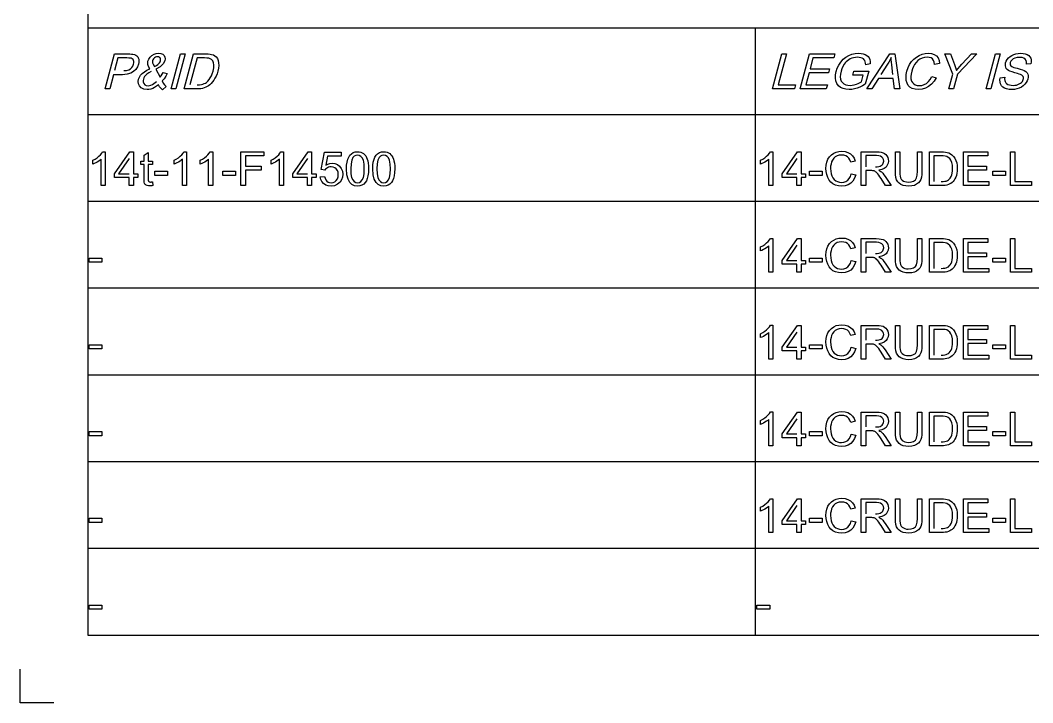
# Model space of a CAD drawing. Extents: x 0 to 17.2, y 0.1 to 11.3.
# Drawn here: x 0.045 to 1.91, y 0.1 to 1.358 of the extents above; entities that cross this region are included whole.
import ezdxf

# ---------------------------------------------------------------- set-up
doc = ezdxf.new("R2010")
doc.units = 0
doc.layers.get('0').update_dxf_attribs({"linetype": 'CONTINUOUS'})
doc.layers.add('BORDER', color=3, linetype='CONTINUOUS')
doc.layers.add('BORDERTEXT', color=7, linetype='CONTINUOUS')

msp = doc.modelspace()

# ---------------------------------------------------------------- linework, layer by layer
for points in [[(0.0449, 0.1003), (0.0449, 0.1625)], [(0.107, 0.1003), (0.0449, 0.1003)]]:
    msp.add_lwpolyline(points)
at = {"layer": 'BORDER'}
for points in [[(0.1692, 0.2247), (17.0808, 0.2247), (17.0808, 11.1675), (0.1692, 11.1675), (0.1692, 0.2247)], [(7.3815, 1.3438), (0.1692, 1.3438)], [(1.3994, 0.2247), (1.3994, 1.3438)], [(1.3994, 1.1839), (0.1692, 1.1839)], [(2.9528, 1.1839), (1.3994, 1.1839)], [(1.3994, 1.0241), (0.1692, 1.0241)], [(2.9528, 1.0241), (1.3994, 1.0241)], [(1.3994, 0.8642), (0.1692, 0.8642)], [(2.9528, 0.8642), (1.3994, 0.8642)], [(1.3994, 0.7043), (0.1692, 0.7043)], [(2.9528, 0.7043), (1.3994, 0.7043)], [(1.3994, 0.5444), (0.1692, 0.5444)], [(2.9528, 0.5444), (1.3994, 0.5444)], [(1.3994, 0.3845), (0.1692, 0.3845)], [(2.9528, 0.3845), (1.3994, 0.3845)]]:
    msp.add_lwpolyline(points, dxfattribs=at)
at = {"layer": 'BORDERTEXT', "color": 7}
for points in [[(0.201, 1.2315), (0.2184, 1.2962), (0.2428, 1.2962), (0.2428, 1.2962), (0.2467, 1.2961), (0.2499, 1.2959), (0.2524, 1.2956), (0.2524, 1.2956), (0.2552, 1.2949), (0.2576, 1.2939), (0.2596, 1.2926), (0.2596, 1.2926), (0.2612, 1.2909), (0.2623, 1.2888), (0.2631, 1.2863), (0.2631, 1.2863), (0.2635, 1.2836), (0.2633, 1.2806), (0.2627, 1.2775), (0.2627, 1.2775), (0.2607, 1.2723), (0.2577, 1.2676), (0.2537, 1.2635), (0.2537, 1.2635), (0.2484, 1.2604), (0.2416, 1.2585), (0.2332, 1.2578), (0.2166, 1.2578), (0.2096, 1.2315), (0.201, 1.2315)], [(0.2354, 1.2655), (0.2354, 1.2655), (0.2405, 1.2658), (0.2447, 1.2668), (0.248, 1.2685), (0.248, 1.2685), (0.2506, 1.2709), (0.2525, 1.2738), (0.2538, 1.2772), (0.2538, 1.2772), (0.2543, 1.2798), (0.2542, 1.2821), (0.2536, 1.2842), (0.2536, 1.2842), (0.2526, 1.2859), (0.2511, 1.2872), (0.2492, 1.288), (0.2492, 1.288), (0.2475, 1.2883), (0.2449, 1.2885), (0.2414, 1.2886), (0.2249, 1.2886), (0.2187, 1.2655)], [(0.2993, 1.2392), (0.2993, 1.2392), (0.2959, 1.2365), (0.2924, 1.2343), (0.289, 1.2326), (0.289, 1.2326), (0.2855, 1.2314), (0.2819, 1.2307), (0.2784, 1.2304), (0.2784, 1.2304), (0.2724, 1.2312), (0.2678, 1.2334), (0.2644, 1.2371), (0.2644, 1.2371), (0.2628, 1.2409), (0.2623, 1.245), (0.263, 1.2494), (0.263, 1.2494), (0.2644, 1.2532), (0.2667, 1.2568), (0.2697, 1.2602), (0.2697, 1.2602), (0.2736, 1.2633), (0.2782, 1.2661), (0.2835, 1.2687), (0.2835, 1.2687), (0.2818, 1.2718), (0.2806, 1.2745), (0.2799, 1.2768), (0.2799, 1.2768), (0.2797, 1.2789), (0.2797, 1.2809), (0.2801, 1.2829), (0.2801, 1.2829), (0.2816, 1.2866), (0.284, 1.29), (0.2874, 1.293), (0.2874, 1.293), (0.2913, 1.2954), (0.2955, 1.2968), (0.3, 1.2973), (0.3, 1.2973), (0.304, 1.2969), (0.3073, 1.2955), (0.3097, 1.2932), (0.3097, 1.2932), (0.3113, 1.2904), (0.3118, 1.2871), (0.3113, 1.2835), (0.3113, 1.2835), (0.3084, 1.2777), (0.3029, 1.2724), (0.2949, 1.2678), (0.3025, 1.253), (0.3025, 1.253), (0.3045, 1.2557), (0.3063, 1.2587), (0.308, 1.262), (0.3158, 1.2602), (0.3158, 1.2602), (0.3128, 1.2549), (0.3097, 1.2503), (0.3063, 1.2463), (0.3063, 1.2463), (0.3084, 1.2425), (0.3109, 1.2392), (0.3138, 1.2363), (0.3068, 1.23), (0.3068, 1.23), (0.3042, 1.2324), (0.3017, 1.2355), (0.2993, 1.2392)], [(0.2922, 1.2729), (0.2957, 1.2748), (0.2984, 1.2766), (0.3003, 1.2782), (0.3003, 1.2782), (0.3016, 1.2798), (0.3025, 1.2815), (0.3032, 1.2833), (0.3032, 1.2833), (0.3035, 1.2853), (0.3033, 1.2871), (0.3025, 1.2887), (0.3025, 1.2887), (0.3013, 1.2898), (0.2998, 1.2905), (0.2978, 1.2908), (0.2978, 1.2908), (0.2958, 1.2905), (0.2938, 1.2899), (0.2919, 1.2887), (0.2919, 1.2887), (0.2903, 1.2872), (0.2892, 1.2855), (0.2884, 1.2836), (0.2884, 1.2836), (0.2882, 1.2826), (0.2882, 1.2816), (0.2884, 1.2805), (0.2884, 1.2805), (0.2887, 1.2794), (0.2891, 1.2782), (0.2897, 1.277), (0.2922, 1.2729)], [(0.323, 1.2315), (0.3403, 1.2962), (0.3489, 1.2962), (0.3316, 1.2315), (0.323, 1.2315)], [(0.3466, 1.2315), (0.364, 1.2962), (0.3862, 1.2962), (0.3862, 1.2962), (0.3908, 1.2961), (0.3946, 1.2958), (0.3975, 1.2953), (0.3975, 1.2953), (0.4007, 1.2942), (0.4035, 1.2926), (0.4057, 1.2906), (0.4057, 1.2906), (0.408, 1.2875), (0.4096, 1.2838), (0.4104, 1.2796), (0.4104, 1.2796), (0.4106, 1.2749), (0.4101, 1.2698), (0.4089, 1.2642), (0.4089, 1.2642), (0.4074, 1.2595), (0.4057, 1.2551), (0.4036, 1.2512), (0.4036, 1.2512), (0.4014, 1.2476), (0.3991, 1.2445), (0.3967, 1.2418), (0.3967, 1.2418), (0.3942, 1.2394), (0.3917, 1.2375), (0.3892, 1.2359), (0.3892, 1.2359), (0.3866, 1.2346), (0.3837, 1.2335), (0.3807, 1.2326), (0.3807, 1.2326), (0.3773, 1.232), (0.3738, 1.2317), (0.37, 1.2315), (0.3466, 1.2315)], [(0.371, 1.2392), (0.371, 1.2392), (0.375, 1.2393), (0.3785, 1.2397), (0.3814, 1.2404), (0.3814, 1.2404), (0.3839, 1.2413), (0.3861, 1.2424), (0.3881, 1.2437), (0.3881, 1.2437), (0.3906, 1.246), (0.3929, 1.2487), (0.395, 1.2519), (0.395, 1.2519), (0.397, 1.2556), (0.3986, 1.2597), (0.4001, 1.2644), (0.4001, 1.2644), (0.4014, 1.2706), (0.4017, 1.2758), (0.4009, 1.2799), (0.4009, 1.2799), (0.3994, 1.2832), (0.3974, 1.2856), (0.3948, 1.2872), (0.3948, 1.2872), (0.3922, 1.288), (0.3886, 1.2884), (0.3841, 1.2886), (0.3705, 1.2886), (0.3572, 1.2392)], [(1.4308, 1.2315), (1.4482, 1.2962), (1.4567, 1.2962), (1.4414, 1.2392), (1.4733, 1.2392), (1.4712, 1.2315), (1.4308, 1.2315)], [(1.4816, 1.2315), (1.4989, 1.2962), (1.5457, 1.2962), (1.5436, 1.2886), (1.5054, 1.2886), (1.5001, 1.2688), (1.5359, 1.2688), (1.5339, 1.2612), (1.4981, 1.2612), (1.4922, 1.2392), (1.5319, 1.2392), (1.5299, 1.2315), (1.4816, 1.2315)], [(1.5787, 1.2569), (1.5808, 1.2645), (1.6082, 1.2645), (1.6017, 1.2405), (1.6017, 1.2405), (1.5967, 1.2375), (1.5917, 1.2349), (1.5867, 1.233), (1.5867, 1.233), (1.5818, 1.2316), (1.577, 1.2307), (1.5723, 1.2304), (1.5723, 1.2304), (1.5662, 1.2309), (1.5608, 1.2323), (1.556, 1.2345), (1.556, 1.2345), (1.5521, 1.2376), (1.5492, 1.2416), (1.5474, 1.2463), (1.5474, 1.2463), (1.5467, 1.2517), (1.5469, 1.2574), (1.5481, 1.2636), (1.5481, 1.2636), (1.5502, 1.2697), (1.5531, 1.2756), (1.5568, 1.2812), (1.5568, 1.2812), (1.5611, 1.2862), (1.566, 1.2902), (1.5714, 1.2933), (1.5714, 1.2933), (1.5772, 1.2955), (1.5832, 1.2969), (1.5895, 1.2973), (1.5895, 1.2973), (1.594, 1.2971), (1.598, 1.2963), (1.6016, 1.295), (1.6016, 1.295), (1.6046, 1.2933), (1.607, 1.2912), (1.6088, 1.2887), (1.6088, 1.2887), (1.61, 1.2857), (1.6106, 1.2822), (1.6108, 1.2781), (1.6026, 1.276), (1.6026, 1.276), (1.6023, 1.2791), (1.6018, 1.2816), (1.601, 1.2838), (1.601, 1.2838), (1.5998, 1.2855), (1.5982, 1.287), (1.5961, 1.2883), (1.5961, 1.2883), (1.5935, 1.2892), (1.5907, 1.2898), (1.5876, 1.29), (1.5876, 1.29), (1.5838, 1.2898), (1.5803, 1.2892), (1.577, 1.2882), (1.577, 1.2882), (1.574, 1.2869), (1.5712, 1.2853), (1.5688, 1.2835), (1.5688, 1.2835), (1.5667, 1.2815), (1.5647, 1.2794), (1.563, 1.2771), (1.563, 1.2771), (1.5605, 1.273), (1.5586, 1.2687), (1.5571, 1.2641), (1.5571, 1.2641), (1.5559, 1.2586), (1.5556, 1.2538), (1.5562, 1.2496), (1.5562, 1.2496), (1.5575, 1.2461), (1.5596, 1.2432), (1.5625, 1.241), (1.5625, 1.241), (1.566, 1.2394), (1.5697, 1.2385), (1.5738, 1.2382), (1.5738, 1.2382), (1.5776, 1.2384), (1.5814, 1.2391), (1.5853, 1.2403), (1.5853, 1.2403), (1.5889, 1.2418), (1.592, 1.2433), (1.5945, 1.2449), (1.5977, 1.2569), (1.5787, 1.2569)], [(1.6048, 1.2315), (1.647, 1.2962), (1.6562, 1.2962), (1.6654, 1.2315), (1.6556, 1.2315), (1.6533, 1.2511), (1.6263, 1.2511), (1.6139, 1.2315), (1.6048, 1.2315)], [(1.6525, 1.2581), (1.6506, 1.276), (1.6506, 1.276), (1.6501, 1.2811), (1.6497, 1.2856), (1.6496, 1.2894), (1.6496, 1.2894), (1.6475, 1.2853), (1.6453, 1.2812), (1.6428, 1.2771), (1.6306, 1.2581)], [(1.7244, 1.2542), (1.7324, 1.252), (1.7324, 1.252), (1.7284, 1.2456), (1.7237, 1.2402), (1.7184, 1.236), (1.7184, 1.236), (1.7126, 1.2329), (1.7064, 1.2311), (1.6998, 1.2304), (1.6998, 1.2304), (1.6934, 1.2309), (1.6881, 1.2323), (1.684, 1.2347), (1.684, 1.2347), (1.6808, 1.238), (1.6786, 1.2421), (1.6773, 1.247), (1.6773, 1.247), (1.6769, 1.2525), (1.6773, 1.2583), (1.6785, 1.2644), (1.6785, 1.2644), (1.6807, 1.2708), (1.6835, 1.2767), (1.6871, 1.282), (1.6871, 1.282), (1.6913, 1.2866), (1.696, 1.2904), (1.7011, 1.2934), (1.7011, 1.2934), (1.7066, 1.2956), (1.7122, 1.2969), (1.7179, 1.2973), (1.7179, 1.2973), (1.7239, 1.2968), (1.7288, 1.2951), (1.7329, 1.2924), (1.7329, 1.2924), (1.7358, 1.2886), (1.7377, 1.284), (1.7384, 1.2785), (1.7294, 1.2765), (1.7294, 1.2765), (1.7288, 1.2808), (1.7276, 1.2842), (1.7256, 1.2868), (1.7256, 1.2868), (1.723, 1.2886), (1.7197, 1.2896), (1.7157, 1.29), (1.7157, 1.29), (1.7109, 1.2896), (1.7065, 1.2884), (1.7023, 1.2864), (1.7023, 1.2864), (1.6986, 1.2838), (1.6954, 1.2806), (1.6927, 1.2768), (1.6927, 1.2768), (1.6905, 1.2728), (1.6887, 1.2686), (1.6874, 1.2644), (1.6874, 1.2644), (1.6862, 1.2591), (1.6857, 1.2543), (1.6859, 1.25), (1.6859, 1.25), (1.6868, 1.2462), (1.6885, 1.2432), (1.6909, 1.2408), (1.6909, 1.2408), (1.6939, 1.2391), (1.6973, 1.2381), (1.7011, 1.2378), (1.7011, 1.2378), (1.7057, 1.2382), (1.7102, 1.2396), (1.7144, 1.2419), (1.7144, 1.2419), (1.7182, 1.2451), (1.7215, 1.2492), (1.7244, 1.2542)], [(1.7556, 1.2315), (1.763, 1.2589), (1.7481, 1.2962), (1.7585, 1.2962), (1.766, 1.2767), (1.766, 1.2767), (1.7673, 1.2731), (1.7685, 1.2694), (1.7696, 1.2658), (1.7696, 1.2658), (1.7727, 1.2693), (1.776, 1.2731), (1.7797, 1.2772), (1.7974, 1.2962), (1.8073, 1.2962), (1.7715, 1.2589), (1.7642, 1.2315), (1.7556, 1.2315)], [(1.8242, 1.2315), (1.8416, 1.2962), (1.8501, 1.2962), (1.8328, 1.2315), (1.8242, 1.2315)], [(1.8505, 1.2523), (1.8588, 1.253), (1.8588, 1.253), (1.8585, 1.25), (1.8587, 1.2473), (1.8593, 1.2451), (1.8593, 1.2451), (1.8605, 1.2431), (1.8622, 1.2414), (1.8645, 1.24), (1.8645, 1.24), (1.8673, 1.239), (1.8704, 1.2383), (1.8739, 1.2381), (1.8739, 1.2381), (1.8771, 1.2383), (1.8801, 1.2388), (1.8829, 1.2396), (1.8829, 1.2396), (1.8855, 1.2407), (1.8877, 1.242), (1.8896, 1.2436), (1.8896, 1.2436), (1.8911, 1.2453), (1.8922, 1.2471), (1.8929, 1.2491), (1.8929, 1.2491), (1.8932, 1.251), (1.8931, 1.2528), (1.8926, 1.2544), (1.8926, 1.2544), (1.8915, 1.2558), (1.8899, 1.2571), (1.8878, 1.2582), (1.8878, 1.2582), (1.8855, 1.259), (1.882, 1.2601), (1.8771, 1.2614), (1.8771, 1.2614), (1.8721, 1.2628), (1.8683, 1.2641), (1.8657, 1.2654), (1.8657, 1.2654), (1.8633, 1.2672), (1.8616, 1.2692), (1.8604, 1.2714), (1.8604, 1.2714), (1.8598, 1.2739), (1.8598, 1.2766), (1.8603, 1.2795), (1.8603, 1.2795), (1.8614, 1.2827), (1.8632, 1.2857), (1.8655, 1.2886), (1.8655, 1.2886), (1.8684, 1.2912), (1.8716, 1.2934), (1.8754, 1.2951), (1.8754, 1.2951), (1.8794, 1.2963), (1.8835, 1.2971), (1.8878, 1.2973), (1.8878, 1.2973), (1.8924, 1.297), (1.8964, 1.2963), (1.8999, 1.295), (1.8999, 1.295), (1.9028, 1.2932), (1.905, 1.2909), (1.9065, 1.2882), (1.9065, 1.2882), (1.9073, 1.285), (1.9075, 1.2816), (1.9069, 1.278), (1.8986, 1.2774), (1.8986, 1.2774), (1.8988, 1.2811), (1.8981, 1.2842), (1.8966, 1.2866), (1.8966, 1.2866), (1.8941, 1.2884), (1.8906, 1.2894), (1.8862, 1.2898), (1.8862, 1.2898), (1.8814, 1.2894), (1.8773, 1.2885), (1.8741, 1.2869), (1.8741, 1.2869), (1.8716, 1.2849), (1.8698, 1.2826), (1.8687, 1.2801), (1.8687, 1.2801), (1.8684, 1.2779), (1.8687, 1.276), (1.8697, 1.2743), (1.8697, 1.2743), (1.8718, 1.2728), (1.8757, 1.2713), (1.8813, 1.2697), (1.8813, 1.2697), (1.8872, 1.2682), (1.8916, 1.2668), (1.8945, 1.2656), (1.8945, 1.2656), (1.8975, 1.2637), (1.8997, 1.2615), (1.9011, 1.259), (1.9011, 1.259), (1.9019, 1.2562), (1.9019, 1.2531), (1.9013, 1.2498), (1.9013, 1.2498), (1.9001, 1.2464), (1.8982, 1.2432), (1.8958, 1.2401), (1.8958, 1.2401), (1.8928, 1.2373), (1.8893, 1.2349), (1.8854, 1.233), (1.8854, 1.233), (1.8812, 1.2316), (1.8768, 1.2307), (1.8722, 1.2304), (1.8722, 1.2304), (1.8668, 1.2307), (1.8621, 1.2316), (1.8582, 1.233), (1.8582, 1.233), (1.8551, 1.235), (1.8527, 1.2376), (1.851, 1.2407), (1.851, 1.2407), (1.85, 1.2443), (1.8499, 1.2481), (1.8505, 1.2523)], [(0.2863, 1.2635), (0.2863, 1.2635), (0.2818, 1.261), (0.2782, 1.2586), (0.2757, 1.2564), (0.2757, 1.2564), (0.2738, 1.2542), (0.2725, 1.252), (0.2717, 1.2498), (0.2717, 1.2498), (0.2713, 1.2472), (0.2716, 1.2445), (0.2726, 1.2417), (0.2726, 1.2417), (0.2744, 1.2393), (0.2769, 1.2379), (0.2803, 1.2375), (0.2803, 1.2375), (0.2828, 1.2377), (0.2855, 1.2384), (0.2883, 1.2397), (0.2883, 1.2397), (0.2911, 1.2413), (0.2937, 1.2432), (0.296, 1.2454)]]:
    msp.add_lwpolyline(points, dxfattribs=at)
at = {"layer": 'BORDERTEXT'}
for points in [[(0.2016, 1.0535), (0.1939, 1.0535), (0.1939, 1.1021), (0.1919, 1.1004), (0.1895, 1.0986), (0.1867, 1.0969), (0.1838, 1.0952), (0.1811, 1.0939), (0.1787, 1.0929), (0.1787, 1.1003), (0.1827, 1.1024), (0.1865, 1.1049), (0.1899, 1.1076), (0.1927, 1.1104), (0.195, 1.1132), (0.1966, 1.1159), (0.2016, 1.1159), (0.2016, 1.0535)], [(0.2456, 1.0535), (0.2456, 1.0684), (0.2186, 1.0684), (0.2186, 1.0753), (0.247, 1.1156), (0.2532, 1.1156), (0.2532, 1.0753), (0.2616, 1.0753), (0.2616, 1.0684), (0.2532, 1.0684), (0.2532, 1.0535), (0.2456, 1.0535)], [(0.2456, 1.1034), (0.2261, 1.0753), (0.2456, 1.0753)], [(0.2882, 1.0603), (0.2893, 1.0536), (0.2872, 1.0532), (0.2853, 1.0529), (0.2835, 1.0529), (0.281, 1.053), (0.2788, 1.0535), (0.2771, 1.0542), (0.2757, 1.0552), (0.2746, 1.0563), (0.2739, 1.0576), (0.2734, 1.0596), (0.273, 1.0626), (0.2729, 1.0667), (0.2729, 1.0926), (0.2673, 1.0926), (0.2673, 1.0985), (0.2729, 1.0985), (0.2729, 1.1097), (0.2805, 1.1142), (0.2805, 1.0985), (0.2882, 1.0985), (0.2882, 1.0926), (0.2805, 1.0926), (0.2805, 1.0662), (0.2806, 1.0643), (0.2807, 1.0629), (0.2809, 1.062), (0.2813, 1.0615), (0.2817, 1.061), (0.2822, 1.0605), (0.2829, 1.0602), (0.2838, 1.0601), (0.2849, 1.06), (0.2858, 1.06), (0.2869, 1.0601), (0.2882, 1.0603)], [(0.3512, 1.0535), (0.3436, 1.0535), (0.3436, 1.1021), (0.3416, 1.1004), (0.3392, 1.0986), (0.3364, 1.0969), (0.3335, 1.0952), (0.3308, 1.0939), (0.3283, 1.0929), (0.3283, 1.1003), (0.3324, 1.1024), (0.3362, 1.1049), (0.3395, 1.1076), (0.3424, 1.1104), (0.3447, 1.1132), (0.3463, 1.1159), (0.3512, 1.1159), (0.3512, 1.0535)], [(0.3995, 1.0535), (0.3919, 1.0535), (0.3919, 1.1021), (0.3899, 1.1004), (0.3875, 1.0986), (0.3847, 1.0969), (0.3818, 1.0952), (0.3791, 1.0939), (0.3766, 1.0929), (0.3766, 1.1003), (0.3807, 1.1024), (0.3845, 1.1049), (0.3878, 1.1076), (0.3907, 1.1104), (0.393, 1.1132), (0.3946, 1.1159), (0.3995, 1.1159), (0.3995, 1.0535)], [(0.4515, 1.0535), (0.4515, 1.1156), (0.4935, 1.1156), (0.4935, 1.1083), (0.4598, 1.1083), (0.4598, 1.089), (0.4889, 1.089), (0.4889, 1.0817), (0.4598, 1.0817), (0.4598, 1.0535), (0.4515, 1.0535)], [(0.5298, 1.0535), (0.5222, 1.0535), (0.5222, 1.1021), (0.5202, 1.1004), (0.5178, 1.0986), (0.515, 1.0969), (0.5121, 1.0952), (0.5094, 1.0939), (0.5069, 1.0929), (0.5069, 1.1003), (0.511, 1.1024), (0.5147, 1.1049), (0.5181, 1.1076), (0.521, 1.1104), (0.5233, 1.1132), (0.5249, 1.1159), (0.5298, 1.1159), (0.5298, 1.0535)], [(0.5738, 1.0535), (0.5738, 1.0684), (0.5469, 1.0684), (0.5469, 1.0753), (0.5752, 1.1156), (0.5815, 1.1156), (0.5815, 1.0753), (0.5899, 1.0753), (0.5899, 1.0684), (0.5815, 1.0684), (0.5815, 1.0535), (0.5738, 1.0535)], [(0.5738, 1.1034), (0.5544, 1.0753), (0.5738, 1.0753)], [(0.5977, 1.0698), (0.6057, 1.0704), (0.6066, 1.0669), (0.6079, 1.0639), (0.6098, 1.0616), (0.6121, 1.06), (0.6148, 1.059), (0.6177, 1.0587), (0.6211, 1.0591), (0.6243, 1.0605), (0.627, 1.0628), (0.6291, 1.0659), (0.6304, 1.0696), (0.6308, 1.0739), (0.6304, 1.0779), (0.6292, 1.0813), (0.6271, 1.0842), (0.6244, 1.0863), (0.6212, 1.0875), (0.6175, 1.0879), (0.6152, 1.0878), (0.6129, 1.0872), (0.6109, 1.0863), (0.609, 1.085), (0.6075, 1.0836), (0.6062, 1.0819), (0.599, 1.0829), (0.6051, 1.1148), (0.636, 1.1148), (0.636, 1.1075), (0.6112, 1.1075), (0.6078, 1.0908), (0.6116, 1.093), (0.6155, 1.0943), (0.6196, 1.0947), (0.6247, 1.0941), (0.6293, 1.0922), (0.6333, 1.089), (0.6364, 1.0849), (0.6383, 1.0801), (0.6389, 1.0745), (0.6384, 1.0692), (0.6367, 1.0643), (0.634, 1.06), (0.6295, 1.0558), (0.6241, 1.0532), (0.6177, 1.0524), (0.6123, 1.0529), (0.6077, 1.0545), (0.6038, 1.0572), (0.6007, 1.0607), (0.5987, 1.0649), (0.5977, 1.0698)], [(0.646, 1.0841), (0.6462, 1.091), (0.647, 1.0969), (0.6483, 1.1019), (0.65, 1.106), (0.6523, 1.1095), (0.655, 1.1122), (0.6582, 1.1143), (0.662, 1.1155), (0.6663, 1.1159), (0.6695, 1.1157), (0.6724, 1.115), (0.675, 1.1139), (0.6774, 1.1123), (0.6795, 1.1104), (0.6813, 1.1081), (0.6828, 1.1054), (0.6841, 1.1023), (0.6851, 1.0988), (0.6859, 1.0948), (0.6864, 1.0899), (0.6865, 1.0841), (0.6863, 1.0773), (0.6855, 1.0714), (0.6843, 1.0665), (0.6825, 1.0623), (0.6803, 1.0589), (0.6776, 1.0561), (0.6743, 1.054), (0.6706, 1.0528), (0.6663, 1.0524), (0.6607, 1.0531), (0.656, 1.0553), (0.6521, 1.0589), (0.6487, 1.0651), (0.6467, 1.0735), (0.646, 1.0841)], [(0.6538, 1.0841), (0.6542, 1.0751), (0.6554, 1.0683), (0.6574, 1.0638), (0.66, 1.0609), (0.6629, 1.0592), (0.6663, 1.0587), (0.6696, 1.0592), (0.6725, 1.0609), (0.6751, 1.0638), (0.6771, 1.0683), (0.6783, 1.0751), (0.6787, 1.0841), (0.6783, 1.0932), (0.6771, 1.1), (0.6751, 1.1045), (0.6725, 1.1073), (0.6695, 1.109), (0.6662, 1.1096), (0.6629, 1.1091), (0.6601, 1.1076), (0.6578, 1.1051), (0.6556, 1.1003), (0.6543, 1.0933), (0.6538, 1.0841)], [(0.6943, 1.0841), (0.6945, 1.091), (0.6953, 1.0969), (0.6966, 1.1019), (0.6983, 1.106), (0.7006, 1.1095), (0.7033, 1.1122), (0.7065, 1.1143), (0.7103, 1.1155), (0.7146, 1.1159), (0.7178, 1.1157), (0.7207, 1.115), (0.7233, 1.1139), (0.7257, 1.1123), (0.7278, 1.1104), (0.7296, 1.1081), (0.7311, 1.1054), (0.7324, 1.1023), (0.7334, 1.0988), (0.7342, 1.0948), (0.7347, 1.0899), (0.7348, 1.0841), (0.7346, 1.0773), (0.7338, 1.0714), (0.7326, 1.0665), (0.7308, 1.0623), (0.7286, 1.0589), (0.7259, 1.0561), (0.7226, 1.054), (0.7189, 1.0528), (0.7146, 1.0524), (0.709, 1.0531), (0.7043, 1.0553), (0.7004, 1.0589), (0.697, 1.0651), (0.695, 1.0735), (0.6943, 1.0841)], [(0.7021, 1.0841), (0.7025, 1.0751), (0.7037, 1.0683), (0.7057, 1.0638), (0.7083, 1.0609), (0.7112, 1.0592), (0.7146, 1.0587), (0.7179, 1.0592), (0.7208, 1.0609), (0.7234, 1.0638), (0.7254, 1.0683), (0.7266, 1.0751), (0.727, 1.0841), (0.7266, 1.0932), (0.7254, 1.1), (0.7234, 1.1045), (0.7208, 1.1073), (0.7178, 1.109), (0.7145, 1.1096), (0.7112, 1.1091), (0.7084, 1.1076), (0.7061, 1.1051), (0.7039, 1.1003), (0.7026, 1.0933), (0.7021, 1.0841)], [(1.4317, 1.0535), (1.4241, 1.0535), (1.4241, 1.1021), (1.4221, 1.1004), (1.4196, 1.0986), (1.4168, 1.0969), (1.414, 1.0952), (1.4113, 1.0939), (1.4088, 1.0929), (1.4088, 1.1003), (1.4129, 1.1024), (1.4166, 1.1049), (1.42, 1.1076), (1.4229, 1.1104), (1.4252, 1.1132), (1.4268, 1.1159), (1.4317, 1.1159), (1.4317, 1.0535)], [(1.4757, 1.0535), (1.4757, 1.0684), (1.4488, 1.0684), (1.4488, 1.0753), (1.4771, 1.1156), (1.4834, 1.1156), (1.4834, 1.0753), (1.4918, 1.0753), (1.4918, 1.0684), (1.4834, 1.0684), (1.4834, 1.0535), (1.4757, 1.0535)], [(1.4757, 1.1034), (1.4563, 1.0753), (1.4757, 1.0753)], [(1.576, 1.0753), (1.5842, 1.0732), (1.582, 1.067), (1.5789, 1.0618), (1.5749, 1.0577), (1.5701, 1.0548), (1.5646, 1.053), (1.5584, 1.0524), (1.5522, 1.0529), (1.5467, 1.0542), (1.5421, 1.0565), (1.5382, 1.0596), (1.535, 1.0636), (1.5325, 1.0684), (1.5307, 1.0737), (1.5296, 1.0792), (1.5292, 1.085), (1.5296, 1.0912), (1.5309, 1.0969), (1.5329, 1.102), (1.5358, 1.1064), (1.5393, 1.1101), (1.5435, 1.1129), (1.5482, 1.115), (1.5532, 1.1163), (1.5586, 1.1167), (1.5645, 1.1162), (1.5697, 1.1146), (1.5743, 1.112), (1.5781, 1.1084), (1.581, 1.1039), (1.5831, 1.0986), (1.575, 1.0967), (1.5734, 1.1008), (1.5713, 1.1041), (1.5687, 1.1066), (1.5658, 1.1083), (1.5623, 1.1093), (1.5584, 1.1097), (1.5539, 1.1093), (1.5499, 1.1081), (1.5464, 1.1062), (1.5435, 1.1037), (1.5413, 1.1006), (1.5396, 1.097), (1.5386, 1.0931), (1.5379, 1.0891), (1.5377, 1.0851), (1.538, 1.08), (1.5387, 1.0754), (1.54, 1.0712), (1.5418, 1.0676), (1.5442, 1.0647), (1.5472, 1.0624), (1.5505, 1.0607), (1.5541, 1.0598), (1.5578, 1.0594), (1.5621, 1.0599), (1.566, 1.0612), (1.5695, 1.0634), (1.5723, 1.0665), (1.5745, 1.0705), (1.576, 1.0753)], [(1.5944, 1.0535), (1.5944, 1.1156), (1.622, 1.1156), (1.6271, 1.1155), (1.6313, 1.1149), (1.6347, 1.114), (1.6373, 1.1126), (1.6396, 1.1106), (1.6416, 1.108), (1.643, 1.1051), (1.6439, 1.102), (1.6442, 1.0987), (1.6437, 1.0945), (1.6422, 1.0908), (1.6399, 1.0875), (1.6365, 1.0849), (1.6321, 1.0829), (1.6266, 1.0818), (1.6286, 1.0807), (1.6303, 1.0797), (1.6316, 1.0787), (1.634, 1.0763), (1.6362, 1.0735), (1.6384, 1.0704), (1.6492, 1.0535), (1.6389, 1.0535), (1.6307, 1.0664), (1.6284, 1.0698), (1.6264, 1.0727), (1.6247, 1.075), (1.6232, 1.0767), (1.6218, 1.0781), (1.6205, 1.0791), (1.6193, 1.0798), (1.6181, 1.0804), (1.6168, 1.0808), (1.6157, 1.0809), (1.6141, 1.081), (1.6122, 1.0811), (1.6027, 1.0811), (1.6027, 1.0535), (1.5944, 1.0535)], [(1.6204, 1.0882), (1.6238, 1.0883), (1.6268, 1.0887), (1.6292, 1.0894), (1.6311, 1.0903), (1.6327, 1.0915), (1.634, 1.0931), (1.6349, 1.0949), (1.6355, 1.0967), (1.6357, 1.0987), (1.6353, 1.1014), (1.6342, 1.1039), (1.6325, 1.1059), (1.6299, 1.1075), (1.6265, 1.1085), (1.6224, 1.1088), (1.6027, 1.1088), (1.6027, 1.0882)], [(1.6978, 1.1156), (1.7061, 1.1156), (1.7061, 1.0797), (1.7058, 1.0739), (1.7051, 1.0689), (1.704, 1.0648), (1.7022, 1.0614), (1.6996, 1.0584), (1.6963, 1.0559), (1.6922, 1.0539), (1.6874, 1.0528), (1.6818, 1.0524), (1.6763, 1.0527), (1.6715, 1.0537), (1.6675, 1.0554), (1.6641, 1.0577), (1.6615, 1.0606), (1.6595, 1.0641), (1.6582, 1.0684), (1.6574, 1.0736), (1.6572, 1.0797), (1.6572, 1.1156), (1.6654, 1.1156), (1.6654, 1.0798), (1.6656, 1.0748), (1.6661, 1.0709), (1.6669, 1.0678), (1.6681, 1.0655), (1.6699, 1.0635), (1.6721, 1.0619), (1.6747, 1.0608), (1.6777, 1.0601), (1.681, 1.0598), (1.6865, 1.0603), (1.6908, 1.0617), (1.694, 1.0639), (1.6961, 1.0675), (1.6974, 1.0728), (1.6978, 1.0798), (1.6978, 1.1156)], [(1.7198, 1.0535), (1.7198, 1.1156), (1.7412, 1.1156), (1.7456, 1.1155), (1.7493, 1.1152), (1.7523, 1.1147), (1.7556, 1.1137), (1.7587, 1.1122), (1.7614, 1.1103), (1.7644, 1.1073), (1.7668, 1.1037), (1.7687, 1.0997), (1.7701, 1.0952), (1.7709, 1.0902), (1.7712, 1.0849), (1.771, 1.0803), (1.7704, 1.0762), (1.7695, 1.0723), (1.7683, 1.0689), (1.7669, 1.0659), (1.7653, 1.0633), (1.7635, 1.0611), (1.7616, 1.0592), (1.7596, 1.0576), (1.7574, 1.0564), (1.755, 1.0553), (1.7522, 1.0545), (1.7492, 1.0539), (1.7458, 1.0536), (1.7422, 1.0535), (1.7198, 1.0535)], [(1.7413, 1.0608), (1.7451, 1.0609), (1.7483, 1.0613), (1.7509, 1.0619), (1.7531, 1.0628), (1.755, 1.0639), (1.7565, 1.0652), (1.7583, 1.0673), (1.7598, 1.07), (1.7611, 1.073), (1.762, 1.0766), (1.7625, 1.0806), (1.7627, 1.085), (1.7623, 1.091), (1.7613, 1.096), (1.7595, 1.1), (1.7572, 1.1031), (1.7546, 1.1055), (1.7517, 1.107), (1.7491, 1.1077), (1.7455, 1.1082), (1.7411, 1.1083), (1.728, 1.1083), (1.728, 1.0608)], [(1.7827, 1.0535), (1.7827, 1.1156), (1.8276, 1.1156), (1.8276, 1.1083), (1.7909, 1.1083), (1.7909, 1.0893), (1.8253, 1.0893), (1.8253, 1.082), (1.7909, 1.082), (1.7909, 1.0608), (1.8291, 1.0608), (1.8291, 1.0535), (1.7827, 1.0535)], [(1.869, 1.0535), (1.869, 1.1156), (1.8772, 1.1156), (1.8772, 1.0608), (1.9079, 1.0608), (1.9079, 1.0535), (1.869, 1.0535)], [(0.2927, 1.0721), (0.2927, 1.0798), (0.3162, 1.0798), (0.3162, 1.0721), (0.2927, 1.0721)], [(0.4182, 1.0721), (0.4182, 1.0798), (0.4417, 1.0798), (0.4417, 1.0721), (0.4182, 1.0721)], [(1.4987, 1.0721), (1.4987, 1.0798), (1.5222, 1.0798), (1.5222, 1.0721), (1.4987, 1.0721)], [(1.8365, 1.0721), (1.8365, 1.0798), (1.8599, 1.0798), (1.8599, 1.0721), (1.8365, 1.0721)], [(1.4317, 0.8936), (1.4241, 0.8936), (1.4241, 0.9422), (1.4221, 0.9405), (1.4196, 0.9387), (1.4168, 0.937), (1.414, 0.9354), (1.4113, 0.9341), (1.4088, 0.933), (1.4088, 0.9404), (1.4129, 0.9426), (1.4166, 0.945), (1.42, 0.9477), (1.4229, 0.9505), (1.4252, 0.9533), (1.4268, 0.956), (1.4317, 0.956), (1.4317, 0.8936)], [(1.4757, 0.8936), (1.4757, 0.9085), (1.4488, 0.9085), (1.4488, 0.9155), (1.4771, 0.9558), (1.4834, 0.9558), (1.4834, 0.9155), (1.4918, 0.9155), (1.4918, 0.9085), (1.4834, 0.9085), (1.4834, 0.8936), (1.4757, 0.8936)], [(1.576, 0.9154), (1.5842, 0.9133), (1.582, 0.9071), (1.5789, 0.9019), (1.5749, 0.8978), (1.5701, 0.8949), (1.5646, 0.8931), (1.5584, 0.8925), (1.5522, 0.893), (1.5467, 0.8943), (1.5421, 0.8966), (1.5382, 0.8998), (1.535, 0.9037), (1.5325, 0.9085), (1.5307, 0.9138), (1.5296, 0.9193), (1.5292, 0.9251), (1.5296, 0.9313), (1.5309, 0.937), (1.5329, 0.9421), (1.5358, 0.9465), (1.5393, 0.9502), (1.5435, 0.9531), (1.5482, 0.9552), (1.5532, 0.9564), (1.5586, 0.9568), (1.5645, 0.9563), (1.5697, 0.9547), (1.5743, 0.9521), (1.5781, 0.9485), (1.581, 0.944), (1.5831, 0.9387), (1.575, 0.9368), (1.5734, 0.9409), (1.5713, 0.9442), (1.5687, 0.9467), (1.5658, 0.9484), (1.5623, 0.9494), (1.5584, 0.9498), (1.5539, 0.9494), (1.5499, 0.9483), (1.5464, 0.9463), (1.5435, 0.9438), (1.5413, 0.9407), (1.5396, 0.9371), (1.5386, 0.9332), (1.5379, 0.9292), (1.5377, 0.9252), (1.538, 0.9201), (1.5387, 0.9155), (1.54, 0.9113), (1.5418, 0.9077), (1.5442, 0.9048), (1.5472, 0.9025), (1.5505, 0.9009), (1.5541, 0.8999), (1.5578, 0.8996), (1.5621, 0.9), (1.566, 0.9013), (1.5695, 0.9036), (1.5723, 0.9066), (1.5745, 0.9106), (1.576, 0.9154)], [(1.5944, 0.8936), (1.5944, 0.9558), (1.622, 0.9558), (1.6271, 0.9556), (1.6313, 0.955), (1.6347, 0.9541), (1.6373, 0.9527), (1.6396, 0.9507), (1.6416, 0.9482), (1.643, 0.9452), (1.6439, 0.9421), (1.6442, 0.9388), (1.6437, 0.9346), (1.6422, 0.9309), (1.6399, 0.9276), (1.6365, 0.925), (1.6321, 0.9231), (1.6266, 0.9219), (1.6286, 0.9208), (1.6303, 0.9198), (1.6316, 0.9188), (1.634, 0.9164), (1.6362, 0.9136), (1.6384, 0.9105), (1.6492, 0.8936), (1.6389, 0.8936), (1.6307, 0.9065), (1.6284, 0.91), (1.6264, 0.9128), (1.6247, 0.9151), (1.6232, 0.9169), (1.6218, 0.9183), (1.6205, 0.9192), (1.6193, 0.92), (1.6181, 0.9205), (1.6168, 0.9209), (1.6157, 0.9211), (1.6141, 0.9212), (1.6122, 0.9212), (1.6027, 0.9212), (1.6027, 0.8936), (1.5944, 0.8936)], [(1.6978, 0.9558), (1.7061, 0.9558), (1.7061, 0.9198), (1.7058, 0.914), (1.7051, 0.9091), (1.704, 0.905), (1.7022, 0.9015), (1.6996, 0.8985), (1.6963, 0.896), (1.6922, 0.8941), (1.6874, 0.8929), (1.6818, 0.8925), (1.6763, 0.8929), (1.6715, 0.8939), (1.6675, 0.8955), (1.6641, 0.8978), (1.6615, 0.9007), (1.6595, 0.9043), (1.6582, 0.9085), (1.6574, 0.9137), (1.6572, 0.9198), (1.6572, 0.9558), (1.6654, 0.9558), (1.6654, 0.9199), (1.6656, 0.915), (1.6661, 0.911), (1.6669, 0.9079), (1.6681, 0.9056), (1.6699, 0.9036), (1.6721, 0.902), (1.6747, 0.9009), (1.6777, 0.9002), (1.681, 0.8999), (1.6865, 0.9004), (1.6908, 0.9018), (1.694, 0.9041), (1.6961, 0.9076), (1.6974, 0.9129), (1.6978, 0.9199), (1.6978, 0.9558)], [(1.7198, 0.8936), (1.7198, 0.9558), (1.7412, 0.9558), (1.7456, 0.9557), (1.7493, 0.9554), (1.7523, 0.9549), (1.7556, 0.9538), (1.7587, 0.9523), (1.7614, 0.9504), (1.7644, 0.9474), (1.7668, 0.9438), (1.7687, 0.9398), (1.7701, 0.9353), (1.7709, 0.9304), (1.7712, 0.925), (1.771, 0.9205), (1.7704, 0.9163), (1.7695, 0.9125), (1.7683, 0.909), (1.7669, 0.906), (1.7653, 0.9034), (1.7635, 0.9012), (1.7616, 0.8993), (1.7596, 0.8978), (1.7574, 0.8965), (1.755, 0.8955), (1.7522, 0.8946), (1.7492, 0.8941), (1.7458, 0.8937), (1.7422, 0.8936), (1.7198, 0.8936)], [(1.7827, 0.8936), (1.7827, 0.9558), (1.8276, 0.9558), (1.8276, 0.9484), (1.7909, 0.9484), (1.7909, 0.9294), (1.8253, 0.9294), (1.8253, 0.9221), (1.7909, 0.9221), (1.7909, 0.9009), (1.8291, 0.9009), (1.8291, 0.8936), (1.7827, 0.8936)], [(1.869, 0.8936), (1.869, 0.9558), (1.8772, 0.9558), (1.8772, 0.9009), (1.9079, 0.9009), (1.9079, 0.8936), (1.869, 0.8936)], [(1.4757, 0.9435), (1.4563, 0.9155), (1.4757, 0.9155)], [(1.6204, 0.9283), (1.6238, 0.9285), (1.6268, 0.9288), (1.6292, 0.9295), (1.6311, 0.9304), (1.6327, 0.9317), (1.634, 0.9332), (1.6349, 0.935), (1.6355, 0.9368), (1.6357, 0.9388), (1.6353, 0.9416), (1.6342, 0.944), (1.6325, 0.946), (1.6299, 0.9476), (1.6265, 0.9486), (1.6224, 0.9489), (1.6027, 0.9489), (1.6027, 0.9283)], [(1.7413, 0.9009), (1.7451, 0.9011), (1.7483, 0.9014), (1.7509, 0.9021), (1.7531, 0.9029), (1.755, 0.904), (1.7565, 0.9053), (1.7583, 0.9075), (1.7598, 0.9101), (1.7611, 0.9132), (1.762, 0.9167), (1.7625, 0.9207), (1.7627, 0.9251), (1.7623, 0.9311), (1.7613, 0.9361), (1.7595, 0.9401), (1.7572, 0.9432), (1.7546, 0.9456), (1.7517, 0.9472), (1.7491, 0.9479), (1.7455, 0.9483), (1.7411, 0.9484), (1.728, 0.9484), (1.728, 0.9009)], [(0.172, 0.9122), (0.172, 0.9199), (0.1954, 0.9199), (0.1954, 0.9122), (0.172, 0.9122)], [(1.4987, 0.9122), (1.4987, 0.9199), (1.5222, 0.9199), (1.5222, 0.9122), (1.4987, 0.9122)], [(1.8365, 0.9122), (1.8365, 0.9199), (1.8599, 0.9199), (1.8599, 0.9122), (1.8365, 0.9122)], [(1.4317, 0.7337), (1.4241, 0.7337), (1.4241, 0.7824), (1.4221, 0.7806), (1.4196, 0.7788), (1.4168, 0.7771), (1.414, 0.7755), (1.4113, 0.7742), (1.4088, 0.7732), (1.4088, 0.7805), (1.4129, 0.7827), (1.4166, 0.7851), (1.42, 0.7878), (1.4229, 0.7907), (1.4252, 0.7934), (1.4268, 0.7961), (1.4317, 0.7961), (1.4317, 0.7337)], [(1.4757, 0.7337), (1.4757, 0.7486), (1.4488, 0.7486), (1.4488, 0.7556), (1.4771, 0.7959), (1.4834, 0.7959), (1.4834, 0.7556), (1.4918, 0.7556), (1.4918, 0.7486), (1.4834, 0.7486), (1.4834, 0.7337), (1.4757, 0.7337)], [(1.4757, 0.7836), (1.4563, 0.7556), (1.4757, 0.7556)], [(1.576, 0.7555), (1.5842, 0.7534), (1.582, 0.7472), (1.5789, 0.7421), (1.5749, 0.738), (1.5701, 0.735), (1.5646, 0.7332), (1.5584, 0.7326), (1.5522, 0.7331), (1.5467, 0.7345), (1.5421, 0.7367), (1.5382, 0.7399), (1.535, 0.7438), (1.5325, 0.7486), (1.5307, 0.7539), (1.5296, 0.7595), (1.5292, 0.7653), (1.5296, 0.7715), (1.5309, 0.7771), (1.5329, 0.7822), (1.5358, 0.7866), (1.5393, 0.7903), (1.5435, 0.7932), (1.5482, 0.7953), (1.5532, 0.7965), (1.5586, 0.7969), (1.5645, 0.7964), (1.5697, 0.7948), (1.5743, 0.7922), (1.5781, 0.7886), (1.581, 0.7841), (1.5831, 0.7788), (1.575, 0.7769), (1.5734, 0.781), (1.5713, 0.7843), (1.5687, 0.7868), (1.5658, 0.7885), (1.5623, 0.7896), (1.5584, 0.7899), (1.5539, 0.7895), (1.5499, 0.7884), (1.5464, 0.7865), (1.5435, 0.7839), (1.5413, 0.7808), (1.5396, 0.7772), (1.5386, 0.7733), (1.5379, 0.7694), (1.5377, 0.7653), (1.538, 0.7602), (1.5387, 0.7556), (1.54, 0.7515), (1.5418, 0.7478), (1.5442, 0.7449), (1.5472, 0.7426), (1.5505, 0.741), (1.5541, 0.74), (1.5578, 0.7397), (1.5621, 0.7401), (1.566, 0.7415), (1.5695, 0.7437), (1.5723, 0.7468), (1.5745, 0.7507), (1.576, 0.7555)], [(1.5944, 0.7337), (1.5944, 0.7959), (1.622, 0.7959), (1.6271, 0.7957), (1.6313, 0.7951), (1.6347, 0.7942), (1.6373, 0.7928), (1.6396, 0.7908), (1.6416, 0.7883), (1.643, 0.7854), (1.6439, 0.7822), (1.6442, 0.7789), (1.6437, 0.7747), (1.6422, 0.771), (1.6399, 0.7678), (1.6365, 0.7651), (1.6321, 0.7632), (1.6266, 0.762), (1.6286, 0.761), (1.6303, 0.7599), (1.6316, 0.7589), (1.634, 0.7565), (1.6362, 0.7538), (1.6384, 0.7506), (1.6492, 0.7337), (1.6389, 0.7337), (1.6307, 0.7466), (1.6284, 0.7501), (1.6264, 0.7529), (1.6247, 0.7552), (1.6232, 0.757), (1.6218, 0.7584), (1.6205, 0.7594), (1.6193, 0.7601), (1.6181, 0.7606), (1.6168, 0.761), (1.6157, 0.7612), (1.6141, 0.7613), (1.6122, 0.7613), (1.6027, 0.7613), (1.6027, 0.7337), (1.5944, 0.7337)], [(1.6204, 0.7684), (1.6238, 0.7686), (1.6268, 0.769), (1.6292, 0.7696), (1.6311, 0.7705), (1.6327, 0.7718), (1.634, 0.7733), (1.6349, 0.7751), (1.6355, 0.777), (1.6357, 0.7789), (1.6353, 0.7817), (1.6342, 0.7841), (1.6325, 0.7862), (1.6299, 0.7877), (1.6265, 0.7887), (1.6224, 0.789), (1.6027, 0.789), (1.6027, 0.7684)], [(1.6978, 0.7959), (1.7061, 0.7959), (1.7061, 0.76), (1.7058, 0.7541), (1.7051, 0.7492), (1.704, 0.7451), (1.7022, 0.7416), (1.6996, 0.7386), (1.6963, 0.7361), (1.6922, 0.7342), (1.6874, 0.733), (1.6818, 0.7326), (1.6763, 0.733), (1.6715, 0.734), (1.6675, 0.7357), (1.6641, 0.738), (1.6615, 0.7409), (1.6595, 0.7444), (1.6582, 0.7486), (1.6574, 0.7538), (1.6572, 0.76), (1.6572, 0.7959), (1.6654, 0.7959), (1.6654, 0.76), (1.6656, 0.7551), (1.6661, 0.7511), (1.6669, 0.7481), (1.6681, 0.7457), (1.6699, 0.7437), (1.6721, 0.7421), (1.6747, 0.741), (1.6777, 0.7403), (1.681, 0.7401), (1.6865, 0.7405), (1.6908, 0.7419), (1.694, 0.7442), (1.6961, 0.7478), (1.6974, 0.753), (1.6978, 0.76), (1.6978, 0.7959)], [(1.7198, 0.7337), (1.7198, 0.7959), (1.7412, 0.7959), (1.7456, 0.7958), (1.7493, 0.7955), (1.7523, 0.795), (1.7556, 0.794), (1.7587, 0.7925), (1.7614, 0.7905), (1.7644, 0.7875), (1.7668, 0.784), (1.7687, 0.7799), (1.7701, 0.7754), (1.7709, 0.7705), (1.7712, 0.7651), (1.771, 0.7606), (1.7704, 0.7564), (1.7695, 0.7526), (1.7683, 0.7491), (1.7669, 0.7461), (1.7653, 0.7435), (1.7635, 0.7413), (1.7616, 0.7394), (1.7596, 0.7379), (1.7574, 0.7366), (1.755, 0.7356), (1.7522, 0.7348), (1.7492, 0.7342), (1.7458, 0.7338), (1.7422, 0.7337), (1.7198, 0.7337)], [(1.7413, 0.741), (1.7451, 0.7412), (1.7483, 0.7416), (1.7509, 0.7422), (1.7531, 0.7431), (1.755, 0.7441), (1.7565, 0.7454), (1.7583, 0.7476), (1.7598, 0.7502), (1.7611, 0.7533), (1.762, 0.7568), (1.7625, 0.7608), (1.7627, 0.7653), (1.7623, 0.7713), (1.7613, 0.7763), (1.7595, 0.7803), (1.7572, 0.7834), (1.7546, 0.7857), (1.7517, 0.7873), (1.7491, 0.788), (1.7455, 0.7884), (1.7411, 0.7885), (1.728, 0.7885), (1.728, 0.741)], [(1.7827, 0.7337), (1.7827, 0.7959), (1.8276, 0.7959), (1.8276, 0.7885), (1.7909, 0.7885), (1.7909, 0.7695), (1.8253, 0.7695), (1.8253, 0.7622), (1.7909, 0.7622), (1.7909, 0.741), (1.8291, 0.741), (1.8291, 0.7337), (1.7827, 0.7337)], [(1.869, 0.7337), (1.869, 0.7959), (1.8772, 0.7959), (1.8772, 0.741), (1.9079, 0.741), (1.9079, 0.7337), (1.869, 0.7337)], [(0.172, 0.7524), (0.172, 0.76), (0.1954, 0.76), (0.1954, 0.7524), (0.172, 0.7524)], [(1.4987, 0.7524), (1.4987, 0.76), (1.5222, 0.76), (1.5222, 0.7524), (1.4987, 0.7524)], [(1.8365, 0.7524), (1.8365, 0.76), (1.8599, 0.76), (1.8599, 0.7524), (1.8365, 0.7524)], [(1.4317, 0.5738), (1.4241, 0.5738), (1.4241, 0.6225), (1.4221, 0.6207), (1.4196, 0.619), (1.4168, 0.6172), (1.414, 0.6156), (1.4113, 0.6143), (1.4088, 0.6133), (1.4088, 0.6207), (1.4129, 0.6228), (1.4166, 0.6252), (1.42, 0.6279), (1.4229, 0.6308), (1.4252, 0.6335), (1.4268, 0.6363), (1.4317, 0.6363), (1.4317, 0.5738)], [(1.4757, 0.5738), (1.4757, 0.5887), (1.4488, 0.5887), (1.4488, 0.5957), (1.4771, 0.636), (1.4834, 0.636), (1.4834, 0.5957), (1.4918, 0.5957), (1.4918, 0.5887), (1.4834, 0.5887), (1.4834, 0.5738), (1.4757, 0.5738)], [(1.576, 0.5956), (1.5842, 0.5936), (1.582, 0.5873), (1.5789, 0.5822), (1.5749, 0.5781), (1.5701, 0.5751), (1.5646, 0.5734), (1.5584, 0.5728), (1.5522, 0.5732), (1.5467, 0.5746), (1.5421, 0.5769), (1.5382, 0.58), (1.535, 0.5839), (1.5325, 0.5887), (1.5307, 0.594), (1.5296, 0.5996), (1.5292, 0.6054), (1.5296, 0.6116), (1.5309, 0.6172), (1.5329, 0.6223), (1.5358, 0.6268), (1.5393, 0.6304), (1.5435, 0.6333), (1.5482, 0.6354), (1.5532, 0.6366), (1.5586, 0.6371), (1.5645, 0.6365), (1.5697, 0.635), (1.5743, 0.6323), (1.5781, 0.6287), (1.581, 0.6243), (1.5831, 0.619), (1.575, 0.617), (1.5734, 0.6212), (1.5713, 0.6245), (1.5687, 0.6269), (1.5658, 0.6286), (1.5623, 0.6297), (1.5584, 0.63), (1.5539, 0.6296), (1.5499, 0.6285), (1.5464, 0.6266), (1.5435, 0.624), (1.5413, 0.621), (1.5396, 0.6174), (1.5386, 0.6135), (1.5379, 0.6095), (1.5377, 0.6054), (1.538, 0.6004), (1.5387, 0.5957), (1.54, 0.5916), (1.5418, 0.588), (1.5442, 0.585), (1.5472, 0.5827), (1.5505, 0.5811), (1.5541, 0.5801), (1.5578, 0.5798), (1.5621, 0.5803), (1.566, 0.5816), (1.5695, 0.5838), (1.5723, 0.5869), (1.5745, 0.5908), (1.576, 0.5956)], [(1.5944, 0.5738), (1.5944, 0.636), (1.622, 0.636), (1.6271, 0.6358), (1.6313, 0.6353), (1.6347, 0.6343), (1.6373, 0.6329), (1.6396, 0.631), (1.6416, 0.6284), (1.643, 0.6255), (1.6439, 0.6224), (1.6442, 0.619), (1.6437, 0.6149), (1.6422, 0.6111), (1.6399, 0.6079), (1.6365, 0.6052), (1.6321, 0.6033), (1.6266, 0.6021), (1.6286, 0.6011), (1.6303, 0.6), (1.6316, 0.599), (1.634, 0.5966), (1.6362, 0.5939), (1.6384, 0.5908), (1.6492, 0.5738), (1.6389, 0.5738), (1.6307, 0.5868), (1.6284, 0.5902), (1.6264, 0.5931), (1.6247, 0.5953), (1.6232, 0.5971), (1.6218, 0.5985), (1.6205, 0.5995), (1.6193, 0.6002), (1.6181, 0.6008), (1.6168, 0.6011), (1.6157, 0.6013), (1.6141, 0.6014), (1.6122, 0.6014), (1.6027, 0.6014), (1.6027, 0.5738), (1.5944, 0.5738)], [(1.6978, 0.636), (1.7061, 0.636), (1.7061, 0.6001), (1.7058, 0.5943), (1.7051, 0.5893), (1.704, 0.5852), (1.7022, 0.5817), (1.6996, 0.5788), (1.6963, 0.5762), (1.6922, 0.5743), (1.6874, 0.5732), (1.6818, 0.5728), (1.6763, 0.5731), (1.6715, 0.5741), (1.6675, 0.5758), (1.6641, 0.5781), (1.6615, 0.581), (1.6595, 0.5845), (1.6582, 0.5888), (1.6574, 0.594), (1.6572, 0.6001), (1.6572, 0.636), (1.6654, 0.636), (1.6654, 0.6001), (1.6656, 0.5952), (1.6661, 0.5912), (1.6669, 0.5882), (1.6681, 0.5858), (1.6699, 0.5839), (1.6721, 0.5823), (1.6747, 0.5811), (1.6777, 0.5804), (1.681, 0.5802), (1.6865, 0.5806), (1.6908, 0.582), (1.694, 0.5843), (1.6961, 0.5879), (1.6974, 0.5932), (1.6978, 0.6001), (1.6978, 0.636)], [(1.7198, 0.5738), (1.7198, 0.636), (1.7412, 0.636), (1.7456, 0.6359), (1.7493, 0.6356), (1.7523, 0.6351), (1.7556, 0.6341), (1.7587, 0.6326), (1.7614, 0.6307), (1.7644, 0.6276), (1.7668, 0.6241), (1.7687, 0.62), (1.7701, 0.6155), (1.7709, 0.6106), (1.7712, 0.6053), (1.771, 0.6007), (1.7704, 0.5965), (1.7695, 0.5927), (1.7683, 0.5893), (1.7669, 0.5862), (1.7653, 0.5836), (1.7635, 0.5814), (1.7616, 0.5795), (1.7596, 0.578), (1.7574, 0.5767), (1.755, 0.5757), (1.7522, 0.5749), (1.7492, 0.5743), (1.7458, 0.5739), (1.7422, 0.5738), (1.7198, 0.5738)], [(1.7827, 0.5738), (1.7827, 0.636), (1.8276, 0.636), (1.8276, 0.6287), (1.7909, 0.6287), (1.7909, 0.6096), (1.8253, 0.6096), (1.8253, 0.6023), (1.7909, 0.6023), (1.7909, 0.5812), (1.8291, 0.5812), (1.8291, 0.5738), (1.7827, 0.5738)], [(1.869, 0.5738), (1.869, 0.636), (1.8772, 0.636), (1.8772, 0.5812), (1.9079, 0.5812), (1.9079, 0.5738), (1.869, 0.5738)], [(1.4757, 0.6237), (1.4563, 0.5957), (1.4757, 0.5957)], [(1.6204, 0.6086), (1.6238, 0.6087), (1.6268, 0.6091), (1.6292, 0.6097), (1.6311, 0.6107), (1.6327, 0.6119), (1.634, 0.6135), (1.6349, 0.6152), (1.6355, 0.6171), (1.6357, 0.619), (1.6353, 0.6218), (1.6342, 0.6242), (1.6325, 0.6263), (1.6299, 0.6279), (1.6265, 0.6288), (1.6224, 0.6291), (1.6027, 0.6291), (1.6027, 0.6086)], [(1.7413, 0.5812), (1.7451, 0.5813), (1.7483, 0.5817), (1.7509, 0.5823), (1.7531, 0.5832), (1.755, 0.5843), (1.7565, 0.5855), (1.7583, 0.5877), (1.7598, 0.5903), (1.7611, 0.5934), (1.762, 0.5969), (1.7625, 0.6009), (1.7627, 0.6054), (1.7623, 0.6114), (1.7613, 0.6164), (1.7595, 0.6204), (1.7572, 0.6235), (1.7546, 0.6258), (1.7517, 0.6274), (1.7491, 0.6281), (1.7455, 0.6285), (1.7411, 0.6287), (1.728, 0.6287), (1.728, 0.5812)], [(0.172, 0.5925), (0.172, 0.6002), (0.1954, 0.6002), (0.1954, 0.5925), (0.172, 0.5925)], [(1.4987, 0.5925), (1.4987, 0.6002), (1.5222, 0.6002), (1.5222, 0.5925), (1.4987, 0.5925)], [(1.8365, 0.5925), (1.8365, 0.6002), (1.8599, 0.6002), (1.8599, 0.5925), (1.8365, 0.5925)], [(1.4317, 0.414), (1.4241, 0.414), (1.4241, 0.4626), (1.4221, 0.4608), (1.4196, 0.4591), (1.4168, 0.4573), (1.414, 0.4557), (1.4113, 0.4544), (1.4088, 0.4534), (1.4088, 0.4608), (1.4129, 0.4629), (1.4166, 0.4654), (1.42, 0.4681), (1.4229, 0.4709), (1.4252, 0.4737), (1.4268, 0.4764), (1.4317, 0.4764), (1.4317, 0.414)], [(1.4757, 0.414), (1.4757, 0.4288), (1.4488, 0.4288), (1.4488, 0.4358), (1.4771, 0.4761), (1.4834, 0.4761), (1.4834, 0.4358), (1.4918, 0.4358), (1.4918, 0.4288), (1.4834, 0.4288), (1.4834, 0.414), (1.4757, 0.414)], [(1.576, 0.4358), (1.5842, 0.4337), (1.582, 0.4274), (1.5789, 0.4223), (1.5749, 0.4182), (1.5701, 0.4153), (1.5646, 0.4135), (1.5584, 0.4129), (1.5522, 0.4133), (1.5467, 0.4147), (1.5421, 0.417), (1.5382, 0.4201), (1.535, 0.4241), (1.5325, 0.4288), (1.5307, 0.4341), (1.5296, 0.4397), (1.5292, 0.4455), (1.5296, 0.4517), (1.5309, 0.4574), (1.5329, 0.4624), (1.5358, 0.4669), (1.5393, 0.4705), (1.5435, 0.4734), (1.5482, 0.4755), (1.5532, 0.4768), (1.5586, 0.4772), (1.5645, 0.4767), (1.5697, 0.4751), (1.5743, 0.4724), (1.5781, 0.4688), (1.581, 0.4644), (1.5831, 0.4591), (1.575, 0.4572), (1.5734, 0.4613), (1.5713, 0.4646), (1.5687, 0.467), (1.5658, 0.4688), (1.5623, 0.4698), (1.5584, 0.4701), (1.5539, 0.4698), (1.5499, 0.4686), (1.5464, 0.4667), (1.5435, 0.4642), (1.5413, 0.4611), (1.5396, 0.4575), (1.5386, 0.4536), (1.5379, 0.4496), (1.5377, 0.4455), (1.538, 0.4405), (1.5387, 0.4359), (1.54, 0.4317), (1.5418, 0.4281), (1.5442, 0.4251), (1.5472, 0.4229), (1.5505, 0.4212), (1.5541, 0.4203), (1.5578, 0.4199), (1.5621, 0.4204), (1.566, 0.4217), (1.5695, 0.4239), (1.5723, 0.427), (1.5745, 0.4309), (1.576, 0.4358)], [(1.5944, 0.414), (1.5944, 0.4761), (1.622, 0.4761), (1.6271, 0.4759), (1.6313, 0.4754), (1.6347, 0.4745), (1.6373, 0.473), (1.6396, 0.4711), (1.6416, 0.4685), (1.643, 0.4656), (1.6439, 0.4625), (1.6442, 0.4592), (1.6437, 0.455), (1.6422, 0.4513), (1.6399, 0.448), (1.6365, 0.4453), (1.6321, 0.4434), (1.6266, 0.4422), (1.6286, 0.4412), (1.6303, 0.4402), (1.6316, 0.4391), (1.634, 0.4368), (1.6362, 0.434), (1.6384, 0.4309), (1.6492, 0.414), (1.6389, 0.414), (1.6307, 0.4269), (1.6284, 0.4303), (1.6264, 0.4332), (1.6247, 0.4355), (1.6232, 0.4372), (1.6218, 0.4386), (1.6205, 0.4396), (1.6193, 0.4403), (1.6181, 0.4409), (1.6168, 0.4413), (1.6157, 0.4414), (1.6141, 0.4415), (1.6122, 0.4416), (1.6027, 0.4416), (1.6027, 0.414), (1.5944, 0.414)], [(1.6204, 0.4487), (1.6238, 0.4488), (1.6268, 0.4492), (1.6292, 0.4499), (1.6311, 0.4508), (1.6327, 0.452), (1.634, 0.4536), (1.6349, 0.4553), (1.6355, 0.4572), (1.6357, 0.4592), (1.6353, 0.4619), (1.6342, 0.4643), (1.6325, 0.4664), (1.6299, 0.468), (1.6265, 0.4689), (1.6224, 0.4693), (1.6027, 0.4693), (1.6027, 0.4487)], [(1.6978, 0.4761), (1.7061, 0.4761), (1.7061, 0.4402), (1.7058, 0.4344), (1.7051, 0.4294), (1.704, 0.4253), (1.7022, 0.4219), (1.6996, 0.4189), (1.6963, 0.4163), (1.6922, 0.4144), (1.6874, 0.4133), (1.6818, 0.4129), (1.6763, 0.4132), (1.6715, 0.4142), (1.6675, 0.4159), (1.6641, 0.4182), (1.6615, 0.4211), (1.6595, 0.4246), (1.6582, 0.4289), (1.6574, 0.4341), (1.6572, 0.4402), (1.6572, 0.4761), (1.6654, 0.4761), (1.6654, 0.4402), (1.6656, 0.4353), (1.6661, 0.4313), (1.6669, 0.4283), (1.6681, 0.4259), (1.6699, 0.424), (1.6721, 0.4224), (1.6747, 0.4212), (1.6777, 0.4205), (1.681, 0.4203), (1.6865, 0.4208), (1.6908, 0.4221), (1.694, 0.4244), (1.6961, 0.428), (1.6974, 0.4333), (1.6978, 0.4402), (1.6978, 0.4761)], [(1.7198, 0.414), (1.7198, 0.4761), (1.7412, 0.4761), (1.7456, 0.476), (1.7493, 0.4757), (1.7523, 0.4752), (1.7556, 0.4742), (1.7587, 0.4727), (1.7614, 0.4708), (1.7644, 0.4678), (1.7668, 0.4642), (1.7687, 0.4602), (1.7701, 0.4556), (1.7709, 0.4507), (1.7712, 0.4454), (1.771, 0.4408), (1.7704, 0.4367), (1.7695, 0.4328), (1.7683, 0.4294), (1.7669, 0.4264), (1.7653, 0.4238), (1.7635, 0.4215), (1.7616, 0.4197), (1.7596, 0.4181), (1.7574, 0.4169), (1.755, 0.4158), (1.7522, 0.415), (1.7492, 0.4144), (1.7458, 0.4141), (1.7422, 0.414), (1.7198, 0.414)], [(1.7413, 0.4213), (1.7451, 0.4214), (1.7483, 0.4218), (1.7509, 0.4224), (1.7531, 0.4233), (1.755, 0.4244), (1.7565, 0.4257), (1.7583, 0.4278), (1.7598, 0.4305), (1.7611, 0.4335), (1.762, 0.4371), (1.7625, 0.441), (1.7627, 0.4455), (1.7623, 0.4515), (1.7613, 0.4565), (1.7595, 0.4605), (1.7572, 0.4636), (1.7546, 0.4659), (1.7517, 0.4675), (1.7491, 0.4682), (1.7455, 0.4686), (1.7411, 0.4688), (1.728, 0.4688), (1.728, 0.4213)], [(1.7827, 0.414), (1.7827, 0.4761), (1.8276, 0.4761), (1.8276, 0.4688), (1.7909, 0.4688), (1.7909, 0.4497), (1.8253, 0.4497), (1.8253, 0.4425), (1.7909, 0.4425), (1.7909, 0.4213), (1.8291, 0.4213), (1.8291, 0.414), (1.7827, 0.414)], [(1.869, 0.414), (1.869, 0.4761), (1.8772, 0.4761), (1.8772, 0.4213), (1.9079, 0.4213), (1.9079, 0.414), (1.869, 0.414)], [(1.4757, 0.4639), (1.4563, 0.4358), (1.4757, 0.4358)], [(0.172, 0.4326), (0.172, 0.4403), (0.1954, 0.4403), (0.1954, 0.4326), (0.172, 0.4326)], [(1.4987, 0.4326), (1.4987, 0.4403), (1.5222, 0.4403), (1.5222, 0.4326), (1.4987, 0.4326)], [(1.8365, 0.4326), (1.8365, 0.4403), (1.8599, 0.4403), (1.8599, 0.4326), (1.8365, 0.4326)], [(0.172, 0.2727), (0.172, 0.2804), (0.1954, 0.2804), (0.1954, 0.2727), (0.172, 0.2727)], [(1.4021, 0.2727), (1.4021, 0.2804), (1.4256, 0.2804), (1.4256, 0.2727), (1.4021, 0.2727)]]:
    msp.add_lwpolyline(points, dxfattribs=at)

doc.saveas('drawing.dxf')
